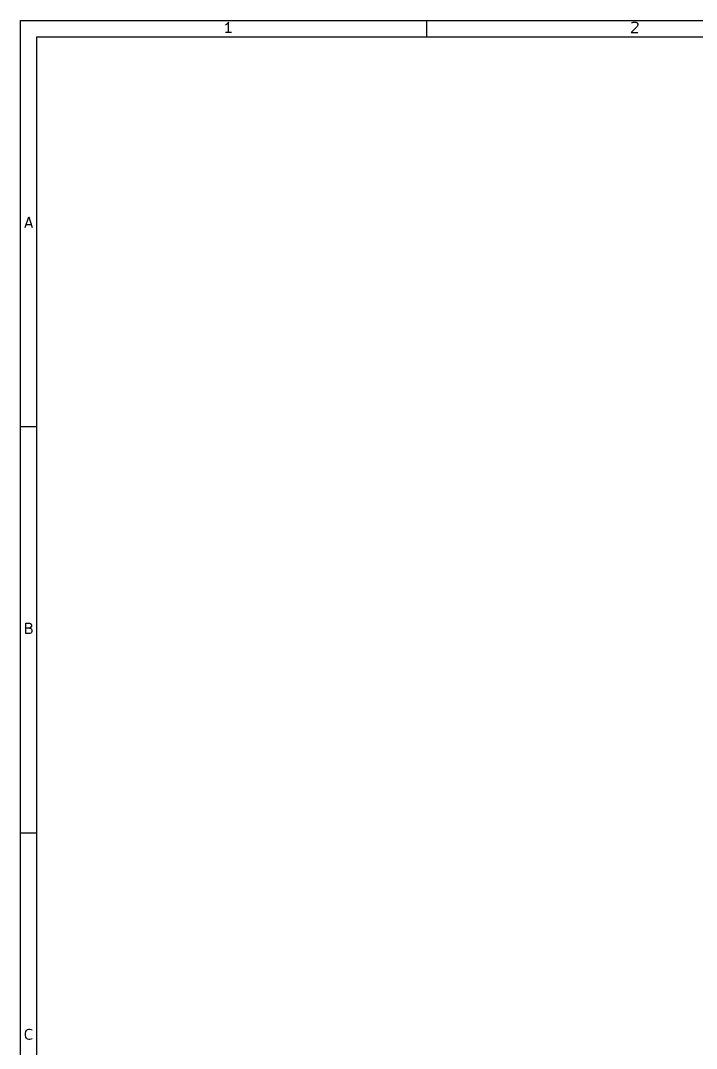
# Model space of a CAD drawing. Extents: x 10 to 287, y -200 to -10.
# Drawn here: x 10 to 93.2, y -136.6 to -10 of the extents above; entities that cross this region are included whole.
import ezdxf

# ---------------------------------------------------------------- set-up
doc = ezdxf.new("R2010")
doc.units = 0
doc.layers.add('BLACK', color=7, linetype='CONTINUOUS')

msp = doc.modelspace()

# ---------------------------------------------------------------- linework, layer by layer
at = {"layer": 'BLACK', "linetype": 'CONTINUOUS'}
for p, q in [((10, -10), (287.002, -10)), ((10, -200.007), (10, -10)), ((60, -12), (60, -10)), ((35.3714, -10.4871), (35.2476, -10.549)), ((35.4952, -10.3633), (35.3714, -10.4871)), ((35.619, -10.1776), (35.4952, -10.3633)), ((35.619, -11.4776), (35.619, -10.1776)), ((85.9286, -10.7347), (85.1857, -11.4776)), ((85.2476, -10.3014), (85.3095, -10.2395)), ((85.3095, -10.2395), (85.4333, -10.1776)), ((85.4333, -10.1776), (85.7429, -10.1776)), ((85.7429, -10.1776), (85.8667, -10.2395)), ((85.8667, -10.2395), (85.9286, -10.3014)), ((85.9286, -10.3014), (85.9905, -10.4252)), ((85.9905, -10.549), (85.9286, -10.7347)), ((85.9905, -10.4252), (85.9905, -10.549)), ((12, -12), (285.002, -12)), ((12, -198.007), (12, -12)), ((35.9905, -11.4776), (35.2476, -11.4776)), ((85.1857, -11.4776), (85.9905, -11.4776)), ((10.5667, -35.4776), (11, -34.1776)), ((10.6905, -35.1062), (11.3095, -35.1062)), ((11, -34.1776), (11.4333, -35.4776)), ((10, -60), (12, -60)), ((10.6595, -85.4776), (10.6595, -84.1776)), ((10.6595, -84.1776), (11.0929, -84.1776)), ((11.0929, -84.1776), (11.2167, -84.2395)), ((11.2167, -84.7347), (11.0929, -84.7966)), ((11.2167, -84.2395), (11.2786, -84.3014)), ((11.2786, -84.6728), (11.2167, -84.7347)), ((11.2786, -84.3014), (11.3405, -84.4252)), ((11.3405, -84.549), (11.2786, -84.6728)), ((11.3405, -84.4252), (11.3405, -84.549)), ((11.0929, -84.7966), (10.6595, -84.7966)), ((11.1548, -85.4776), (10.6595, -85.4776)), ((11.0929, -84.7966), (11.2786, -84.8585)), ((11.2786, -85.4157), (11.1548, -85.4776)), ((11.2786, -84.8585), (11.3405, -84.9205)), ((11.3405, -85.3538), (11.2786, -85.4157)), ((11.3405, -84.9205), (11.4024, -85.0443)), ((11.4024, -85.23), (11.3405, -85.3538)), ((11.4024, -85.0443), (11.4024, -85.23)), ((10, -110), (12, -110)), ((10.5976, -134.735), (10.6595, -134.487)), ((10.5976, -134.92), (10.5976, -134.735)), ((10.6595, -135.168), (10.5976, -134.92)), ((10.6595, -134.487), (10.7214, -134.363)), ((10.7214, -135.292), (10.6595, -135.168)), ((10.7214, -134.363), (10.8452, -134.239)), ((10.8452, -135.416), (10.7214, -135.292)), ((10.8452, -134.239), (11.031, -134.178)), ((11.031, -135.478), (10.8452, -135.416)), ((11.031, -134.178), (11.1548, -134.178)), ((11.1548, -134.178), (11.3405, -134.239)), ((11.3405, -135.416), (11.1548, -135.478)), ((11.3405, -134.239), (11.4024, -134.301)), ((11.4024, -135.354), (11.3405, -135.416)), ((11.1548, -135.478), (11.031, -135.478))]:
    msp.add_line(p, q, dxfattribs=at)

doc.saveas('drawing.dxf')
